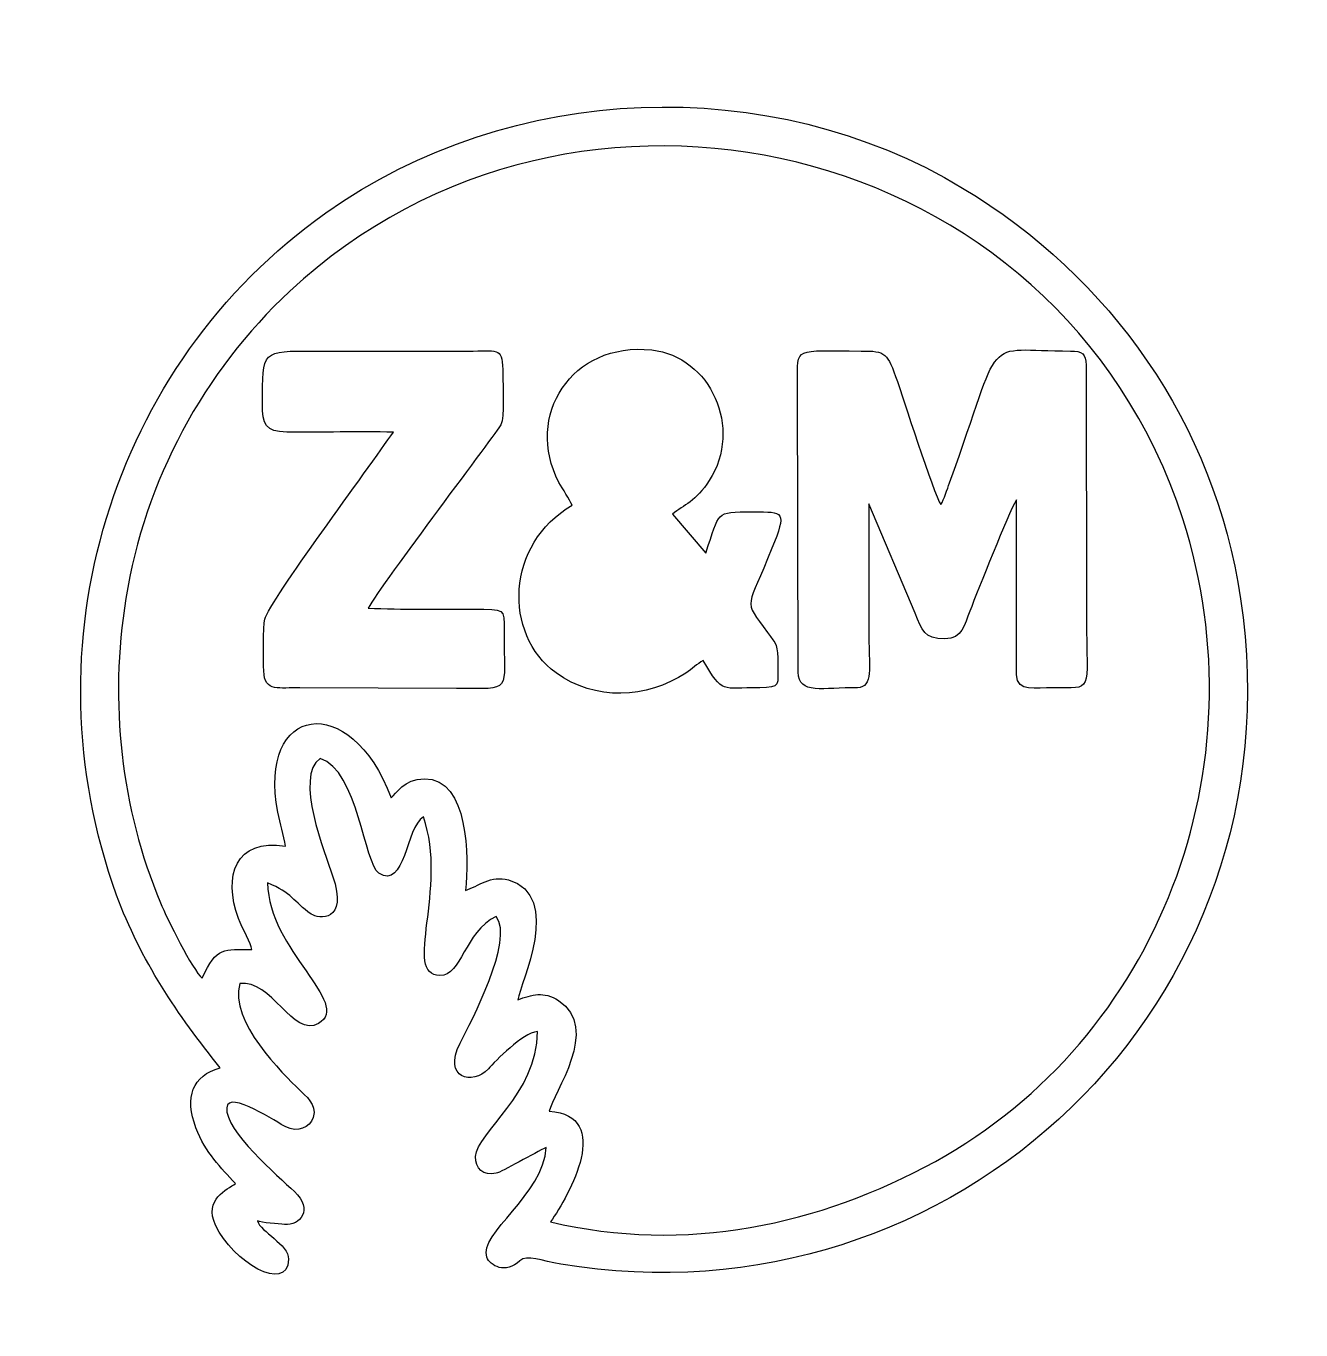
# Model space of a CAD drawing. Extents: x -4.84 to 4.85, y -4.87 to 5.04.
import ezdxf

# ---------------------------------------------------------------- set-up
doc = ezdxf.new("R2010")
doc.units = 0
doc.header["$MEASUREMENT"] = 0
doc.layers.add('LAYER_1', color=7, linetype='CONTINUOUS')

msp = doc.modelspace()

# ---------------------------------------------------------------- linework, layer by layer
at = {"layer": 'LAYER_1'}
for points, knots in [([(-0.85765, -4.05146), (-0.71473, -3.84839), (-0.3763, -3.24034), (-0.86827, -3.21095), (-0.86827, -3.21095), (-0.83836, -3.07523), (-0.47259, -2.57894), (-0.79674, -2.36893), (-0.79674, -2.36893), (-0.91086, -2.29499), (-0.99732, -2.32465), (-1.10709, -2.36286), (-1.10709, -2.36286), (-1.08431, -2.23771), (-0.75967, -1.57146), (-1.17822, -1.45147), (-1.17822, -1.45147), (-1.30672, -1.41463), (-1.40986, -1.50011), (-1.50312, -1.53274), (-1.50312, -1.53274), (-1.47867, -1.28368), (-1.47662, -0.68271), (-1.81637, -0.68253), (-1.81637, -0.68253), (-1.97601, -0.68244), (-2.0291, -0.79843), (-2.06872, -0.82852), (-2.06872, -0.82852), (-2.37998, -0.00293), (-3.08855, -0.11944), (-2.93037, -0.93787), (-2.93037, -0.93787), (-2.91378, -1.02372), (-2.88347, -1.11091), (-2.87152, -1.19558), (-2.87152, -1.19558), (-3.25124, -1.13547), (-3.34896, -1.42018), (-3.22896, -1.74429), (-3.22896, -1.74429), (-3.19793, -1.82809), (-3.1312, -1.93817), (-3.12775, -1.97967), (-3.12775, -1.97967), (-3.34014, -1.98614), (-3.39163, -1.95062), (-3.50586, -2.1997), (-3.50586, -2.1997), (-3.57675, -2.13755), (-3.77141, -1.74858), (-3.82264, -1.62568), (-3.82264, -1.62568), (-4.12151, -0.90879), (-4.21263, -0.10437), (-4.08514, 0.68696), (-4.08514, 0.68696), (-3.94076, 1.58315), (-3.49737, 2.40981), (-2.83837, 3.02417), (-2.83837, 3.02417), (-0.67716, 5.03896), (3.00963, 4.20005), (3.94767, 1.29214), (3.94767, 1.29214), (4.55482, -0.59001), (3.76293, -2.65592), (2.06791, -3.59142), (2.06791, -3.59142), (1.1915, -4.07512), (0.16504, -4.29503), (-0.85765, -4.05146)], [0, 0, 0, 0, 0.0526316, 0.0526316, 0.0526316, 0.0526316, 0.1052632, 0.1052632, 0.1052632, 0.1052632, 0.1578947, 0.1578947, 0.1578947, 0.1578947, 0.2105263, 0.2105263, 0.2105263, 0.2105263, 0.2631579, 0.2631579, 0.2631579, 0.2631579, 0.3157895, 0.3157895, 0.3157895, 0.3157895, 0.3684211, 0.3684211, 0.3684211, 0.3684211, 0.4210526, 0.4210526, 0.4210526, 0.4210526, 0.4736842, 0.4736842, 0.4736842, 0.4736842, 0.5263158, 0.5263158, 0.5263158, 0.5263158, 0.5789474, 0.5789474, 0.5789474, 0.5789474, 0.6315789, 0.6315789, 0.6315789, 0.6315789, 0.6842105, 0.6842105, 0.6842105, 0.6842105, 0.7368421, 0.7368421, 0.7368421, 0.7368421, 0.7894737, 0.7894737, 0.7894737, 0.7894737, 0.8421053, 0.8421053, 0.8421053, 0.8421053, 0.8947368, 0.8947368, 0.8947368, 0.8947368, 1, 1, 1, 1]), ([(-3.36905, -2.88046), (-3.57907, -2.94003), (-3.64025, -3.10422), (-3.55257, -3.33761), (-3.55257, -3.33761), (-3.48002, -3.53073), (-3.36091, -3.63886), (-3.25318, -3.75976), (-3.25318, -3.75976), (-3.31313, -3.8066), (-3.49494, -3.87558), (-3.40313, -4.07703), (-3.40313, -4.07703), (-3.27642, -4.35506), (-2.85754, -4.60194), (-2.84891, -4.33559), (-2.84891, -4.33559), (-2.84526, -4.22322), (-3.06422, -4.12662), (-3.08434, -4.04459), (-3.08434, -4.04459), (-3.05269, -4.05932), (-2.92605, -4.06687), (-2.87955, -4.07165), (-2.87955, -4.07165), (-2.75965, -4.08396), (-2.65998, -3.95641), (-2.80453, -3.82024), (-2.80453, -3.82024), (-2.92927, -3.70272), (-3.33323, -3.35927), (-3.31877, -3.18378), (-3.31877, -3.18378), (-3.30717, -3.04301), (-2.92375, -3.30359), (-2.87, -3.32951), (-2.87, -3.32951), (-2.78013, -3.37285), (-2.68685, -3.33925), (-2.66095, -3.25693), (-2.66095, -3.25693), (-2.62953, -3.15705), (-2.72395, -3.09081), (-2.76581, -3.04899), (-2.76581, -3.04899), (-2.8851, -2.92983), (-3.30728, -2.52413), (-3.21845, -2.24054), (-3.21845, -2.24054), (-2.98135, -2.20146), (-2.81373, -2.65493), (-2.62212, -2.54419), (-2.62212, -2.54419), (-2.36088, -2.39321), (-3.00391, -1.98387), (-3.00765, -1.47497), (-3.00765, -1.47497), (-2.82162, -1.54927), (-2.81304, -1.61679), (-2.67765, -1.71129), (-2.67765, -1.71129), (-2.61974, -1.75171), (-2.3926, -1.77676), (-2.51418, -1.4202), (-2.51418, -1.4202), (-2.57113, -1.25317), (-2.80838, -0.66214), (-2.60742, -0.52874), (-2.60742, -0.52874), (-2.32357, -0.61748), (-2.27009, -1.33251), (-2.1626, -1.40067), (-2.1626, -1.40067), (-1.9613, -1.5283), (-1.95892, -1.05566), (-1.82374, -0.97189), (-1.82374, -0.97189), (-1.6327, -1.5176), (-1.98405, -2.17657), (-1.69903, -2.17893), (-1.69903, -2.17893), (-1.52899, -2.18034), (-1.51706, -1.84979), (-1.26953, -1.72893), (-1.26953, -1.72893), (-1.13438, -1.9132), (-1.45834, -2.52359), (-1.54469, -2.69329), (-1.54469, -2.69329), (-1.68107, -2.96129), (-1.44852, -3.01656), (-1.33022, -2.88856), (-1.33022, -2.88856), (-1.27391, -2.82764), (-1.07099, -2.61507), (-0.95744, -2.60555), (-0.95744, -2.60555), (-0.95647, -3.07893), (-1.41851, -3.37238), (-1.42668, -3.55511), (-1.42668, -3.55511), (-1.43065, -3.64398), (-1.36784, -3.70469), (-1.27127, -3.68218), (-1.27127, -3.68218), (-1.23067, -3.67271), (-0.97117, -3.52152), (-0.88958, -3.48718), (-0.88958, -3.48718), (-0.90936, -3.84033), (-1.40524, -4.14435), (-1.3418, -4.31988), (-1.3418, -4.31988), (-1.31811, -4.38542), (-1.19719, -4.45129), (-1.0912, -4.34778), (-1.0912, -4.34778), (-1.03879, -4.29659), (-0.92447, -4.34858), (-0.77901, -4.37288), (-0.77901, -4.37288), (2.2141, -4.87291), (4.84591, -2.38657), (4.38729, 0.68584), (4.38729, 0.68584), (4.18799, 2.02102), (3.39996, 3.12808), (2.27494, 3.80791), (2.27494, 3.80791), (0.8104, 4.69291), (-1.16048, 4.61818), (-2.56472, 3.61979), (-2.56472, 3.61979), (-4.20295, 2.45503), (-4.84364, 0.32543), (-4.15535, -1.56693), (-4.15535, -1.56693), (-3.9754, -2.06169), (-3.68892, -2.4808), (-3.36905, -2.88046)], [0, 0, 0, 0, 0.0277778, 0.0277778, 0.0277778, 0.0277778, 0.0555556, 0.0555556, 0.0555556, 0.0555556, 0.0833333, 0.0833333, 0.0833333, 0.0833333, 0.1111111, 0.1111111, 0.1111111, 0.1111111, 0.1388889, 0.1388889, 0.1388889, 0.1388889, 0.1666667, 0.1666667, 0.1666667, 0.1666667, 0.1944444, 0.1944444, 0.1944444, 0.1944444, 0.2222222, 0.2222222, 0.2222222, 0.2222222, 0.25, 0.25, 0.25, 0.25, 0.2777778, 0.2777778, 0.2777778, 0.2777778, 0.3055556, 0.3055556, 0.3055556, 0.3055556, 0.3333333, 0.3333333, 0.3333333, 0.3333333, 0.3611111, 0.3611111, 0.3611111, 0.3611111, 0.3888889, 0.3888889, 0.3888889, 0.3888889, 0.4166667, 0.4166667, 0.4166667, 0.4166667, 0.4444444, 0.4444444, 0.4444444, 0.4444444, 0.4722222, 0.4722222, 0.4722222, 0.4722222, 0.5, 0.5, 0.5, 0.5, 0.5277778, 0.5277778, 0.5277778, 0.5277778, 0.5555556, 0.5555556, 0.5555556, 0.5555556, 0.5833333, 0.5833333, 0.5833333, 0.5833333, 0.6111111, 0.6111111, 0.6111111, 0.6111111, 0.6388889, 0.6388889, 0.6388889, 0.6388889, 0.6666667, 0.6666667, 0.6666667, 0.6666667, 0.6944444, 0.6944444, 0.6944444, 0.6944444, 0.7222222, 0.7222222, 0.7222222, 0.7222222, 0.75, 0.75, 0.75, 0.75, 0.7777778, 0.7777778, 0.7777778, 0.7777778, 0.8055556, 0.8055556, 0.8055556, 0.8055556, 0.8333333, 0.8333333, 0.8333333, 0.8333333, 0.8611111, 0.8611111, 0.8611111, 0.8611111, 0.8888889, 0.8888889, 0.8888889, 0.8888889, 0.9166667, 0.9166667, 0.9166667, 0.9166667, 0.9444444, 0.9444444, 0.9444444, 0.9444444, 1, 1, 1, 1]), ([(1.01937, 2.32422), (1.01937, 2.32422), (1.02505, 0.12695), (1.02505, 0.12695), (1.02505, 0.12695), (1.02525, -0.04522), (1.21636, 0.00939), (1.47461, 0.0094), (1.47461, 0.0094), (1.59573, 0.00941), (1.56294, 0.18212), (1.56278, 0.35156), (1.56278, 0.35156), (1.56278, 0.35156), (1.56125, 1.40751), (1.56125, 1.40751), (1.56125, 1.40751), (1.56125, 1.40751), (1.91404, 0.5763), (1.91404, 0.5763), (1.91404, 0.5763), (1.96761, 0.44578), (1.97855, 0.37995), (2.13867, 0.38046), (2.13867, 0.38046), (2.27449, 0.38087), (2.28758, 0.48843), (2.32907, 0.59136), (2.32907, 0.59136), (2.397, 0.75992), (2.61673, 1.3262), (2.68382, 1.43661), (2.68382, 1.43661), (2.68382, 1.43661), (2.68518, 0.10742), (2.68518, 0.10742), (2.68518, 0.10742), (2.68518, -0.02843), (2.837, 0.0093), (2.95899, 0.00941), (2.95899, 0.00941), (3.27339, 0.0095), (3.21641, -0.04766), (3.21656, 0.54687), (3.21656, 0.54687), (3.21656, 0.54687), (3.21328, 2.46094), (3.21328, 2.46094), (3.21328, 2.46094), (3.21325, 2.54812), (3.18277, 2.56872), (3.0957, 2.56872), (3.0957, 2.56872), (2.40232, 2.56872), (2.59802, 2.73381), (2.17469, 1.56568), (2.17469, 1.56568), (2.15887, 1.52183), (2.13294, 1.43771), (2.10938, 1.40147), (2.10938, 1.40147), (2.05732, 1.47307), (1.80671, 2.25992), (1.77968, 2.33635), (1.77968, 2.33635), (1.69894, 2.55875), (1.69492, 2.5687), (1.50391, 2.56878), (1.50391, 2.56878), (0.98814, 2.56901), (1.02024, 2.60717), (1.01937, 2.32422)], [0, 0, 0, 0, 0.0526316, 0.0526316, 0.0526316, 0.0526316, 0.1052632, 0.1052632, 0.1052632, 0.1052632, 0.1578947, 0.1578947, 0.1578947, 0.1578947, 0.2105263, 0.2105263, 0.2105263, 0.2105263, 0.2631579, 0.2631579, 0.2631579, 0.2631579, 0.3157895, 0.3157895, 0.3157895, 0.3157895, 0.3684211, 0.3684211, 0.3684211, 0.3684211, 0.4210526, 0.4210526, 0.4210526, 0.4210526, 0.4736842, 0.4736842, 0.4736842, 0.4736842, 0.5263158, 0.5263158, 0.5263158, 0.5263158, 0.5789474, 0.5789474, 0.5789474, 0.5789474, 0.6315789, 0.6315789, 0.6315789, 0.6315789, 0.6842105, 0.6842105, 0.6842105, 0.6842105, 0.7368421, 0.7368421, 0.7368421, 0.7368421, 0.7894737, 0.7894737, 0.7894737, 0.7894737, 0.8421053, 0.8421053, 0.8421053, 0.8421053, 0.8947368, 0.8947368, 0.8947368, 0.8947368, 1, 1, 1, 1]), ([(-2.05147, 1.9521), (-2.2412, 1.67767), (-2.98863, 0.67225), (-3.02997, 0.52978), (-3.02997, 0.52978), (-3.04468, 0.47909), (-3.04002, 0.20906), (-3.03746, 0.13628), (-3.03746, 0.13628), (-3.03166, -0.02869), (-2.91608, 0.012), (-2.76367, 0.00894), (-2.76367, 0.00894), (-2.76367, 0.00894), (-1.57227, 0.00276), (-1.57227, 0.00276), (-1.57227, 0.00276), (-1.13743, 0.00353), (-1.21247, -0.03953), (-1.21047, 0.43946), (-1.21047, 0.43946), (-1.20972, 0.61687), (-1.19956, 0.60582), (-1.44531, 0.60582), (-1.44531, 0.60582), (-1.70456, 0.60581), (-1.98636, 0.60292), (-2.24384, 0.61392), (-2.24384, 0.61392), (-2.13916, 0.80202), (-1.25936, 1.96152), (-1.23552, 2.00696), (-1.23552, 2.00696), (-1.20462, 2.06585), (-1.22056, 2.30344), (-1.22032, 2.39259), (-1.22032, 2.39259), (-1.21977, 2.59901), (-1.24851, 2.56858), (-1.44531, 2.56868), (-1.44531, 2.56868), (-1.44531, 2.56868), (-2.64649, 2.56868), (-2.64649, 2.56868), (-2.64649, 2.56868), (-3.0562, 2.56893), (-3.0457, 2.57691), (-3.04733, 2.16795), (-3.04733, 2.16795), (-3.04796, 2.01033), (-3.02468, 1.95533), (-2.86172, 1.95302), (-2.86172, 1.95302), (-2.59236, 1.94922), (-2.3204, 1.95831), (-2.05147, 1.9521)], [0, 0, 0, 0, 0.0666667, 0.0666667, 0.0666667, 0.0666667, 0.1333333, 0.1333333, 0.1333333, 0.1333333, 0.2, 0.2, 0.2, 0.2, 0.2666667, 0.2666667, 0.2666667, 0.2666667, 0.3333333, 0.3333333, 0.3333333, 0.3333333, 0.4, 0.4, 0.4, 0.4, 0.4666667, 0.4666667, 0.4666667, 0.4666667, 0.5333333, 0.5333333, 0.5333333, 0.5333333, 0.6, 0.6, 0.6, 0.6, 0.6666667, 0.6666667, 0.6666667, 0.6666667, 0.7333333, 0.7333333, 0.7333333, 0.7333333, 0.8, 0.8, 0.8, 0.8, 0.8666667, 0.8666667, 0.8666667, 0.8666667, 1, 1, 1, 1]), ([(-0.6937, 1.39653), (-1.19749, 1.10291), (-1.21938, 0.41549), (-0.81507, 0.12232), (-0.81507, 0.12232), (-0.51873, -0.09256), (-0.12832, -0.07765), (0.17177, 0.12103), (0.17177, 0.12103), (0.21944, 0.15259), (0.25556, 0.18859), (0.30252, 0.21527), (0.30252, 0.21527), (0.45913, -0.04482), (0.43415, 0.01151), (0.73248, 0.00933), (0.73248, 0.00933), (0.89516, 0.00814), (0.86934, 0.03231), (0.86962, 0.18556), (0.86962, 0.18556), (0.8699, 0.338), (0.86108, 0.33669), (0.79105, 0.42957), (0.79105, 0.42957), (0.59805, 0.68552), (0.64078, 0.60633), (0.82548, 1.06905), (0.82548, 1.06905), (0.93814, 1.3513), (0.91786, 1.34705), (0.6836, 1.34584), (0.6836, 1.34584), (0.37706, 1.34426), (0.43832, 1.35401), (0.32172, 1.03323), (0.32172, 1.03323), (0.32172, 1.03323), (0.06935, 1.32813), (0.06935, 1.32813), (0.06935, 1.32813), (0.15568, 1.39887), (0.24795, 1.4262), (0.34942, 1.58452), (0.34942, 1.58452), (0.60383, 1.98149), (0.35986, 2.52813), (-0.0888, 2.57671), (-0.0888, 2.57671), (-0.69783, 2.64266), (-1.05772, 2.07342), (-0.79323, 1.56984), (-0.79323, 1.56984), (-0.7662, 1.51837), (-0.71136, 1.44307), (-0.6937, 1.39653)], [0, 0, 0, 0, 0.0666667, 0.0666667, 0.0666667, 0.0666667, 0.1333333, 0.1333333, 0.1333333, 0.1333333, 0.2, 0.2, 0.2, 0.2, 0.2666667, 0.2666667, 0.2666667, 0.2666667, 0.3333333, 0.3333333, 0.3333333, 0.3333333, 0.4, 0.4, 0.4, 0.4, 0.4666667, 0.4666667, 0.4666667, 0.4666667, 0.5333333, 0.5333333, 0.5333333, 0.5333333, 0.6, 0.6, 0.6, 0.6, 0.6666667, 0.6666667, 0.6666667, 0.6666667, 0.7333333, 0.7333333, 0.7333333, 0.7333333, 0.8, 0.8, 0.8, 0.8, 0.8666667, 0.8666667, 0.8666667, 0.8666667, 1, 1, 1, 1])]:
    msp.add_open_spline(points, degree=3, knots=knots, dxfattribs=at)

doc.saveas('drawing.dxf')
